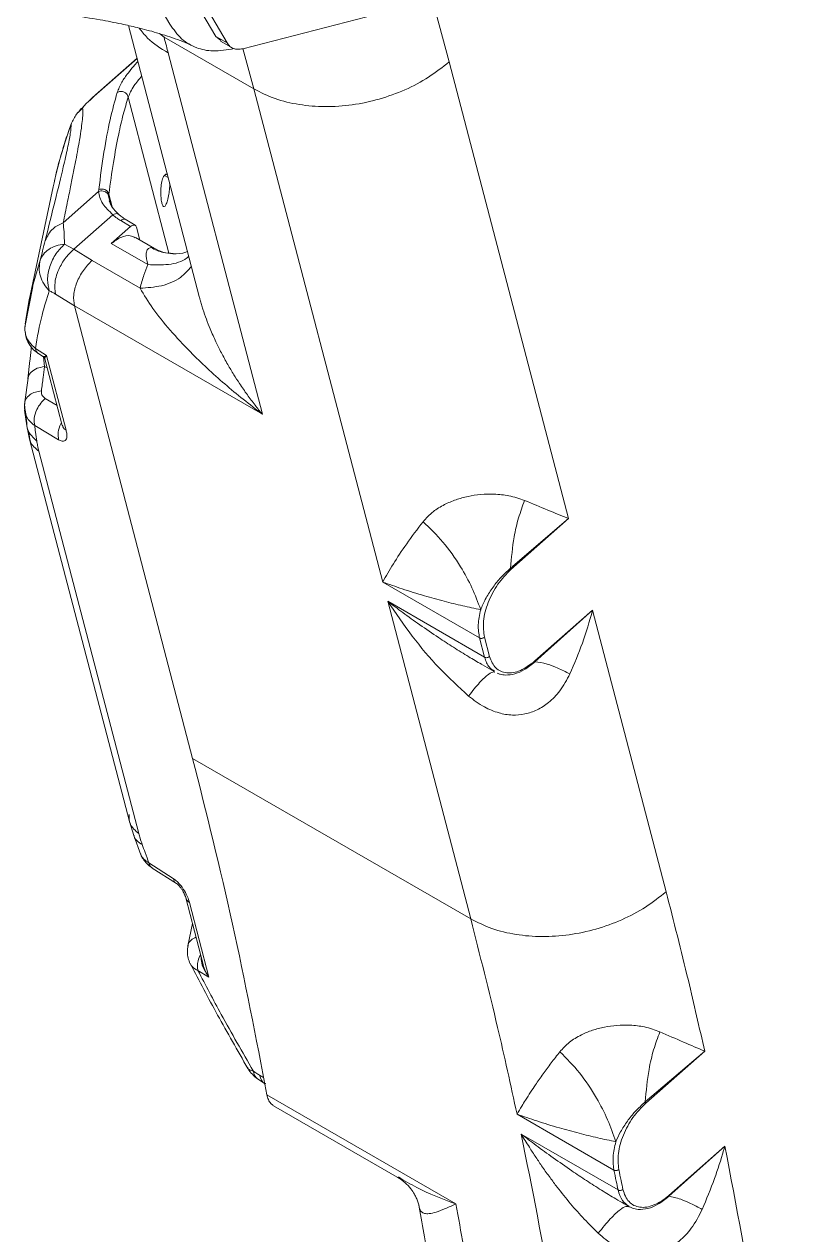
# Model space of a CAD drawing. Header units: millimetres. Extents: x 169 to 14583, y -399 to 10804.
# Drawn here: x 12951.7 to 13064.3, y 7534.1 to 7706.4 of the extents above; entities that cross this region are included whole.
import ezdxf

# ---------------------------------------------------------------- set-up
doc = ezdxf.new("R2010")
doc.units = ezdxf.units.MM
doc.header["$LTSCALE"] = 35

msp = doc.modelspace()

# ---------------------------------------------------------------- linework, layer by layer
at = {"color": 7, "linetype": 'Continuous', "lineweight": 18}
for p, q in [((12967.226, 7724.75), (12978.959, 7704.714)), ((12968.852, 7723.811), (12980.585, 7703.775)), ((12982.798, 7702.959), (13030.631, 7715.293)), ((12972.433, 7706.441), (12967.77, 7714.403)), ((13009.834, 7709.931), (13012.211, 7701.099)), ((12966.553, 7706.242), (12976.607, 7667.683)), ((12970.935, 7705.1), (12971.608, 7704.602)), ((12971.608, 7704.602), (12984.389, 7697.223)), ((12978.959, 7704.714), (12979.683, 7704.142)), ((12978.959, 7704.714), (12980.585, 7703.775)), ((12979.62, 7704.044), (12981.246, 7703.105)), ((12982.843, 7702.97), (12984.389, 7697.223)), ((12967.768, 7701.586), (12961.418, 7695.997)), ((12961.653, 7696.176), (12967.774, 7701.562)), ((12972.188, 7702.352), (12985.599, 7650.913)), ((13012.211, 7701.099), (13029.209, 7636.059)), ((12961.438, 7696.015), (12961.02, 7695.595)), ((12966.494, 7696.049), (12972.293, 7673.861)), ((12984.389, 7697.223), (13002.732, 7627.036)), ((12972.189, 7684.626), (12971.679, 7684.92)), ((12955.812, 7683.295), (12952.407, 7667.148)), ((12957.246, 7678.188), (12962.285, 7682.623)), ((12963.738, 7682.227), (12964.203, 7680.447)), ((12963.985, 7680.928), (12963.713, 7681.983)), ((12963.94, 7680.983), (12963.785, 7681.297)), ((12958.75, 7674.411), (12964.318, 7679.311)), ((12967.47, 7677.816), (12966.071, 7678.676)), ((12966.824, 7677.624), (12964.089, 7675.216)), ((12965.433, 7678.479), (12966.824, 7677.624)), ((12967.688, 7677.54), (12968.163, 7675.722)), ((12970.255, 7674.515), (12967.537, 7676.083)), ((12957.436, 7675.131), (12958.75, 7674.411)), ((12961.353, 7672.809), (12958.75, 7674.411)), ((12969.29, 7672.213), (12964.089, 7675.216)), ((12952.888, 7669.084), (12953.97, 7672.831)), ((12961.353, 7672.809), (12968.193, 7668.86)), ((12952.933, 7669.094), (12951.771, 7663.318)), ((12956.135, 7668.024), (12958.83, 7666.367)), ((12975.667, 7601.94), (12958.83, 7666.367)), ((12958.83, 7666.367), (12985.599, 7650.913)), ((12951.785, 7663.353), (12951.801, 7663.18)), ((12954.87, 7659.269), (12953.285, 7660.279)), ((12952.5, 7658.576), (12952.209, 7655.952)), ((12953.78, 7659.522), (12954.43, 7659.108)), ((12954.444, 7659.098), (12954.595, 7657.694)), ((12954.631, 7658.831), (12957.113, 7649.335)), ((12957.643, 7648.658), (12954.87, 7659.269)), ((12954.595, 7657.694), (12954.985, 7657.477)), ((12952.232, 7656.064), (12951.785, 7652.702)), ((12954.698, 7653.174), (12956.368, 7652.184)), ((12951.755, 7651.495), (12952.059, 7649.262)), ((12952.056, 7649.28), (12952.455, 7647.382)), ((12953.184, 7649.311), (12956.593, 7647.289)), ((12957.114, 7649.331), (12957.128, 7649.304)), ((12952.455, 7647.382), (12966.676, 7592.968)), ((13029.209, 7636.059), (13020.932, 7628.996)), ((13021.001, 7628.835), (13029.209, 7636.059)), ((13002.732, 7627.036), (13016.521, 7619.076)), ((13017.238, 7616.331), (13003.45, 7624.291)), ((13003.45, 7624.291), (13015.265, 7579.081)), ((13032.617, 7623.019), (13024.409, 7615.796)), ((13024.414, 7615.672), (13032.617, 7623.019)), ((13032.617, 7623.019), (13043.087, 7582.956)), ((13016.521, 7619.076), (13017.238, 7616.331)), ((13017.216, 7619.173), (13017.934, 7616.428)), ((13016.258, 7615.638), (13018.596, 7614.288)), ((13015.265, 7579.081), (12975.667, 7601.94)), ((12966.676, 7592.967), (12967.298, 7590.939)), ((12967.288, 7590.968), (12968.311, 7588.184)), ((12972.91, 7584.853), (12969.455, 7587.053)), ((12969.919, 7586.317), (12973.374, 7584.116)), ((12974.685, 7582.095), (12977.165, 7572.607)), ((12977.989, 7570.808), (12975.216, 7581.419)), ((12975.641, 7578.437), (12974.992, 7575.232)), ((12976.425, 7571.736), (12977.989, 7570.808)), ((13048.581, 7560.252), (13040.111, 7553.03)), ((13040.184, 7552.862), (13048.581, 7560.252)), ((12984.838, 7556.376), (12986.031, 7555.574)), ((12985.755, 7556.498), (12985.191, 7556.845)), ((13013.142, 7538.512), (12986.252, 7554.035)), ((12987.199, 7552.49), (13005.13, 7542.139)), ((13021.862, 7551.285), (13035.651, 7543.325)), ((13036.249, 7540.502), (13022.461, 7548.462)), ((13051.452, 7546.74), (13043.477, 7539.722)), ((13043.485, 7539.604), (13051.452, 7546.74)), ((13007.927, 7538.191), (13007.936, 7538.049)), ((13037.133, 7538.517), (13037.779, 7538.144))]:
    msp.add_line(p, q, dxfattribs=at)
at = {"color": 7, "linetype": 'Continuous', "lineweight": 18, "flags": 128}
msp.add_lwpolyline([(12968.014, 7591.231), (12960.05, 7621.703), (12953.793, 7645.646)], dxfattribs=at)
at = {"color": 7, "linetype": 'Continuous', "lineweight": 18}
for points, knots in [([(12953.515, 7708.365), (12955.164, 7708.156), (12958.122, 7707.781), (12962.155, 7707.139), (12965.266, 7706.544), (12967.968, 7705.935), (12970.717, 7705.21), (12973.148, 7704.409), (12974.799, 7703.756), (12975.367, 7703.483), (12975.563, 7703.389)], [0, 0, 0, 0, 0.2179829, 0.3909806, 0.5219997, 0.6181402, 0.739273, 0.8812529, 0.9589062, 1, 1, 1, 1]), ([(12981.58, 7702.978), (12980.552, 7702.796), (12978.643, 7702.459), (12976.129, 7703.018), (12973.986, 7704.231), (12972.953, 7705.701), (12972.433, 7706.441)], [0, 0, 0, 0, 0.26592983, 0.49425468, 0.74544032, 1, 1, 1, 1]), ([(12972.188, 7702.352), (12971.136, 7703.011), (12969.508, 7704.03), (12968.439, 7705.404), (12968.06, 7705.89)], [0, 0, 0, 0, 0.64602518, 1, 1, 1, 1]), ([(12971.608, 7704.602), (12971.715, 7704.182), (12971.906, 7703.434), (12972.102, 7702.683), (12972.188, 7702.352)], [0, 0, 0, 0, 0.56001662, 1, 1, 1, 1]), ([(12980.585, 7703.775), (12980.71, 7703.601), (12980.957, 7703.253), (12981.485, 7702.959), (12982.098, 7702.832), (12982.564, 7702.916), (12982.798, 7702.959)], [0, 0, 0, 0, 0.2508748, 0.49943, 0.74825, 1, 1, 1, 1]), ([(12967.879, 7701.158), (12967.857, 7701.134), (12967.637, 7700.896), (12967.147, 7700.327), (12966.343, 7699.333), (12965.457, 7698.047), (12965.121, 7697.202), (12964.931, 7696.724)], [0, 0, 0, 0, 0.013449, 0.131113, 0.3347385, 0.6243444, 1, 1, 1, 1]), ([(12968.423, 7699.07), (12968.031, 7698.597), (12967.081, 7697.451), (12966.711, 7696.567), (12966.494, 7696.049)], [0, 0, 0, 0, 0.4129799, 1, 1, 1, 1]), ([(12960.01, 7694.489), (12960.035, 7694.555), (12960.085, 7694.689), (12960.638, 7695.267), (12961.262, 7695.826), (12961.653, 7696.176)], [0, 0, 0, 0, 0.269672, 0.5433554, 1, 1, 1, 1]), ([(12964.931, 7696.724), (12964.586, 7695.486), (12963.897, 7693.009), (12963.025, 7688.354), (12962.546, 7684.72), (12962.306, 7682.904)], [0, 0, 0, 0, 0.3333958, 0.6667227, 1, 1, 1, 1]), ([(12963.738, 7682.227), (12963.951, 7683.763), (12964.377, 7686.833), (12965.074, 7690.554), (12965.777, 7693.651), (12966.255, 7695.25), (12966.494, 7696.049)], [0, 0, 0, 0, 0.28001441, 0.56001167, 0.78001162, 1, 1, 1, 1]), ([(12964.931, 7696.724), (12965, 7696.763), (12965.144, 7696.843), (12965.402, 7696.894), (12965.677, 7696.88), (12965.971, 7696.783), (12966.235, 7696.591), (12966.425, 7696.328), (12966.472, 7696.137), (12966.494, 7696.049)], [0, 0, 0, 0, 0.1198371, 0.2497672, 0.3861401, 0.5240113, 0.7007367, 0.8610477, 1, 1, 1, 1]), ([(12957.246, 7678.188), (12957.439, 7679.128), (12957.802, 7680.9), (12958.276, 7683.224), (12958.686, 7685.262), (12959.036, 7687.048), (12959.332, 7688.618), (12959.605, 7690.166), (12959.834, 7691.615), (12959.988, 7692.905), (12960.052, 7693.869), (12960.024, 7694.289), (12960.01, 7694.489)], [0, 0, 0, 0, 0.1208019, 0.2280233, 0.3216376, 0.4195063, 0.5082177, 0.5877504, 0.7051404, 0.8089399, 0.9087907, 1, 1, 1, 1]), ([(12958.396, 7692.26), (12958.615, 7692.741), (12959.003, 7693.595), (12959.704, 7694.217), (12960.01, 7694.489)], [0, 0, 0, 0, 0.5639459, 1, 1, 1, 1]), ([(12960.126, 7694.697), (12959.919, 7694.516), (12959.632, 7694.266), (12959.436, 7693.948), (12959.382, 7693.86)], [0, 0, 0, 0, 0.7242625, 1, 1, 1, 1]), ([(12958.396, 7692.26), (12958.369, 7691.85), (12958.315, 7691.028), (12957.89, 7688.864), (12957.178, 7685.742), (12956.115, 7681.429), (12955.161, 7677.579), (12954.684, 7675.652)], [0, 0, 0, 0, 0.1661005, 0.3324303, 0.4990351, 0.7493245, 1, 1, 1, 1]), ([(12955.812, 7683.292), (12956.153, 7684.773), (12956.836, 7687.742), (12957.876, 7690.752), (12958.396, 7692.26)], [0, 0, 0, 0, 0.4989764, 1, 1, 1, 1]), ([(12958.43, 7692.372), (12958.392, 7692.27), (12957.898, 7690.962), (12957.102, 7688.426), (12956.321, 7685.695), (12956.022, 7684.192), (12955.964, 7683.9)], [0, 0, 0, 0, 0.0360699, 0.4652683, 0.8960698, 1, 1, 1, 1]), ([(12972.04, 7685.034), (12972.029, 7685.044), (12971.978, 7685.09), (12971.829, 7685.09), (12971.587, 7684.899), (12971.32, 7684.285), (12971.162, 7683.387), (12971.123, 7682.426), (12971.169, 7681.687), (12971.238, 7681.22), (12971.281, 7681.039), (12971.302, 7680.952)], [0, 0, 0, 0, 0.0181366, 0.0871779, 0.2285578, 0.4066994, 0.5816075, 0.7433569, 0.8792537, 0.9411953, 1, 1, 1, 1]), ([(12962.306, 7682.904), (12962.3, 7682.85), (12962.29, 7682.756), (12962.286, 7682.663), (12962.285, 7682.623)], [0, 0, 0, 0, 0.559981, 1, 1, 1, 1]), ([(12962.285, 7682.623), (12962.385, 7682.656), (12962.595, 7682.726), (12962.953, 7682.706), (12963.309, 7682.571), (12963.599, 7682.317), (12963.677, 7682.09), (12963.713, 7681.983)], [0, 0, 0, 0, 0.1735635, 0.3656663, 0.5661777, 0.7951167, 1, 1, 1, 1]), ([(12962.285, 7682.623), (12962.391, 7682.054), (12962.59, 7680.993), (12963.771, 7679.844), (12964.318, 7679.311)], [0, 0, 0, 0, 0.5365423, 1, 1, 1, 1]), ([(12962.306, 7682.904), (12962.41, 7682.935), (12962.628, 7683.002), (12962.996, 7682.969), (12963.351, 7682.818), (12963.632, 7682.556), (12963.704, 7682.332), (12963.738, 7682.227)], [0, 0, 0, 0, 0.17918394, 0.37520155, 0.57652018, 0.80195999, 1, 1, 1, 1]), ([(12963.713, 7681.983), (12963.716, 7682.028), (12963.722, 7682.108), (12963.733, 7682.191), (12963.738, 7682.227)], [0, 0, 0, 0, 0.5600307, 1, 1, 1, 1]), ([(12971.302, 7680.952), (12971.324, 7680.875), (12971.369, 7680.718), (12971.479, 7680.501), (12971.649, 7680.415), (12971.867, 7680.683), (12972.097, 7681.303), (12972.286, 7682.161), (12972.387, 7682.951), (12972.412, 7683.494), (12972.404, 7683.72), (12972.401, 7683.813)], [0, 0, 0, 0, 0.0570637, 0.1171777, 0.249082, 0.4060566, 0.5758036, 0.7420807, 0.8860457, 0.9530429, 1, 1, 1, 1]), ([(12965.162, 7679.372), (12964.803, 7679.721), (12964.214, 7680.296), (12964.017, 7680.789), (12963.94, 7680.983)], [0, 0, 0, 0, 0.60745961, 1, 1, 1, 1]), ([(12964.318, 7679.311), (12964.439, 7679.374), (12964.688, 7679.501), (12964.995, 7679.494), (12965.115, 7679.395), (12965.157, 7679.36)], [0, 0, 0, 0, 0.3805306, 0.77838, 1, 1, 1, 1]), ([(12964.318, 7679.311), (12964.511, 7679.145), (12964.857, 7678.849), (12965.257, 7678.592), (12965.433, 7678.479)], [0, 0, 0, 0, 0.5599681, 1, 1, 1, 1]), ([(12966.137, 7678.645), (12965.944, 7678.77), (12965.596, 7678.996), (12965.3, 7679.252), (12965.168, 7679.367)], [0, 0, 0, 0, 0.5518356, 1, 1, 1, 1]), ([(12965.433, 7678.479), (12965.527, 7678.546), (12965.716, 7678.679), (12965.995, 7678.724), (12966.125, 7678.643), (12966.189, 7678.603)], [0, 0, 0, 0, 0.3350921, 0.6701843, 1, 1, 1, 1]), ([(12954.684, 7675.652), (12954.985, 7676.268), (12955.523, 7677.368), (12956.72, 7677.938), (12957.246, 7678.188)], [0, 0, 0, 0, 0.5600001, 1, 1, 1, 1]), ([(12957.436, 7675.131), (12957.414, 7675.746), (12957.373, 7676.902), (12957.287, 7677.778), (12957.246, 7678.188)], [0, 0, 0, 0, 0.5321429, 1, 1, 1, 1]), ([(12966.824, 7677.624), (12966.917, 7677.694), (12967.103, 7677.835), (12967.369, 7677.867), (12967.589, 7677.785), (12967.655, 7677.621), (12967.688, 7677.54)], [0, 0, 0, 0, 0.2513439, 0.5002336, 0.7513596, 1, 1, 1, 1]), ([(12954.684, 7675.652), (12954.565, 7675.176), (12954.351, 7674.321), (12954.087, 7673.288), (12953.97, 7672.831)], [0, 0, 0, 0, 0.5570601, 1, 1, 1, 1]), ([(12964.089, 7675.216), (12964.547, 7675.552), (12965.463, 7676.223), (12966.715, 7676.481), (12967.269, 7676.149), (12967.499, 7676.011)], [0, 0, 0, 0, 0.3692751, 0.7385677, 1, 1, 1, 1]), ([(12953.97, 7672.831), (12954.096, 7673.124), (12954.354, 7673.72), (12955.157, 7674.427), (12956.195, 7674.942), (12957.027, 7675.069), (12957.436, 7675.131)], [0, 0, 0, 0, 0.2454219, 0.5000002, 0.7545785, 1, 1, 1, 1]), ([(12955.267, 7668.511), (12955.146, 7669.011), (12954.961, 7669.781), (12955.088, 7671.002), (12955.326, 7671.97), (12955.715, 7672.916), (12956.363, 7674.061), (12957.013, 7674.709), (12957.436, 7675.131)], [0, 0, 0, 0, 0.2393736, 0.3682228, 0.4998192, 0.631442, 0.7603672, 1, 1, 1, 1]), ([(12956.135, 7668.024), (12956.07, 7668.563), (12955.934, 7669.683), (12956.583, 7671.633), (12957.589, 7673.298), (12958.373, 7674.05), (12958.75, 7674.411)], [0, 0, 0, 0, 0.27026133, 0.56242939, 0.78973642, 1, 1, 1, 1]), ([(12969.716, 7674.646), (12969.566, 7674.593), (12969.245, 7674.478), (12968.961, 7673.668), (12969.16, 7672.789), (12969.29, 7672.213)], [0, 0, 0, 0, 0.233033, 0.4977799, 1, 1, 1, 1]), ([(12969.716, 7674.646), (12969.851, 7674.655), (12970.017, 7674.666), (12970.158, 7674.557), (12970.184, 7674.537)], [0, 0, 0, 0, 0.8187973, 1, 1, 1, 1]), ([(12972.893, 7673.825), (12972.425, 7673.841), (12971.324, 7673.88), (12970.304, 7674.366), (12969.716, 7674.646)], [0, 0, 0, 0, 0.4241405, 1, 1, 1, 1]), ([(12972.869, 7673.762), (12972.383, 7673.815), (12971.443, 7673.918), (12970.597, 7674.346), (12970.189, 7674.554)], [0, 0, 0, 0, 0.5169308, 1, 1, 1, 1]), ([(12974.935, 7674.093), (12974.856, 7674.054), (12974.301, 7673.782), (12973.517, 7673.772), (12972.845, 7673.763)], [0, 0, 0, 0, 0.1440444, 1, 1, 1, 1]), ([(12955.267, 7668.511), (12954.997, 7668.815), (12954.448, 7669.433), (12953.967, 7670.546), (12953.764, 7671.713), (12953.902, 7672.462), (12953.97, 7672.831)], [0, 0, 0, 0, 0.2459027, 0.4999997, 0.7540969, 1, 1, 1, 1]), ([(12958.83, 7666.367), (12958.763, 7666.862), (12958.631, 7667.852), (12959.126, 7669.682), (12960.049, 7671.471), (12960.919, 7672.363), (12961.353, 7672.809)], [0, 0, 0, 0, 0.25, 0.5, 0.75, 1, 1, 1, 1]), ([(12968.193, 7668.86), (12968.357, 7669.488), (12968.651, 7670.61), (12969.095, 7671.723), (12969.29, 7672.213)], [0, 0, 0, 0, 0.5599314, 1, 1, 1, 1]), ([(12975.492, 7671.958), (12975.02, 7671.408), (12974.002, 7670.219), (12971.399, 7669.08), (12969.233, 7668.931), (12968.193, 7668.86)], [0, 0, 0, 0, 0.309727, 0.6682961, 1, 1, 1, 1]), ([(12975.116, 7673.399), (12975.019, 7673.306), (12974.361, 7672.675), (12972.358, 7672.123), (12970.286, 7672.184), (12969.29, 7672.213)], [0, 0, 0, 0, 0.08257944, 0.55914052, 1, 1, 1, 1]), ([(12951.829, 7663.789), (12952.059, 7665.36), (12952.329, 7667.202), (12952.817, 7668.843), (12952.888, 7669.084)], [0, 0, 0, 0, 0.8531549, 1, 1, 1, 1]), ([(12953.285, 7660.279), (12953.564, 7661.9), (12954.063, 7664.796), (12954.899, 7667.375), (12955.267, 7668.511)], [0, 0, 0, 0, 0.5595093, 1, 1, 1, 1]), ([(12955.267, 7668.511), (12955.426, 7668.428), (12955.712, 7668.28), (12956.006, 7668.102), (12956.135, 7668.024)], [0, 0, 0, 0, 0.5599959, 1, 1, 1, 1]), ([(12985.599, 7650.913), (12983.785, 7652.331), (12980.174, 7655.155), (12975.833, 7659.223), (12972.459, 7662.847), (12969.945, 7665.918), (12968.762, 7667.903), (12968.193, 7668.86)], [0, 0, 0, 0, 0.25965, 0.5170566, 0.6855573, 0.8485905, 1, 1, 1, 1]), ([(12951.829, 7663.789), (12951.95, 7664.443), (12952.168, 7665.61), (12952.392, 7666.777), (12952.491, 7667.29)], [0, 0, 0, 0, 0.5599526, 1, 1, 1, 1]), ([(12976.937, 7666.538), (12976.869, 7666.753), (12976.748, 7667.135), (12976.656, 7667.518), (12976.615, 7667.685)], [0, 0, 0, 0, 0.5630492, 1, 1, 1, 1]), ([(12985.599, 7650.913), (12985.247, 7651.345), (12984.512, 7652.248), (12983.423, 7653.712), (12982.424, 7655.158), (12981.499, 7656.604), (12980.63, 7658.061), (12979.778, 7659.622), (12978.941, 7661.309), (12978.232, 7662.902), (12977.623, 7664.455), (12977.209, 7665.617), (12977.003, 7666.315), (12976.937, 7666.538)], [0, 0, 0, 0, 0.09270097, 0.1937002, 0.30298578, 0.3846395, 0.4785953, 0.58476045, 0.68021334, 0.79206886, 0.87590207, 0.96033122, 1, 1, 1, 1]), ([(12953.285, 7660.279), (12952.973, 7660.567), (12952.45, 7661.051), (12951.975, 7661.959), (12951.752, 7662.719), (12951.796, 7663.23), (12951.811, 7663.399)], [0, 0, 0, 0, 0.3324131, 0.5582488, 0.8540099, 1, 1, 1, 1]), ([(12951.85, 7662.642), (12951.859, 7662.453), (12951.887, 7661.863), (12952.31, 7660.982), (12952.969, 7660.106), (12953.533, 7659.701), (12953.797, 7659.511)], [0, 0, 0, 0, 0.1490105, 0.4638065, 0.7487102, 1, 1, 1, 1]), ([(12952.699, 7660.543), (12952.69, 7660.426), (12952.631, 7659.673), (12952.566, 7658.992), (12952.511, 7658.417)], [0, 0, 0, 0, 0.1551268, 1, 1, 1, 1]), ([(12953.79, 7659.541), (12953.757, 7659.554), (12953.489, 7659.662), (12953.38, 7659.991), (12953.285, 7660.279)], [0, 0, 0, 0, 0.1251588, 1, 1, 1, 1]), ([(12954.432, 7659.104), (12954.436, 7659.102), (12954.493, 7659.075), (12954.573, 7658.977), (12954.614, 7658.871), (12954.634, 7658.82)], [0, 0, 0, 0, 0.0318151, 0.5306542, 1, 1, 1, 1]), ([(12954.87, 7659.269), (12954.767, 7659.219), (12954.535, 7659.108), (12954.478, 7659.123), (12954.446, 7659.132)], [0, 0, 0, 0, 0.4452419, 1, 1, 1, 1]), ([(12954.655, 7658.835), (12954.646, 7658.842), (12954.587, 7658.889), (12954.74, 7659.095), (12954.87, 7659.269)], [0, 0, 0, 0, 0.1541883, 1, 1, 1, 1]), ([(12954.595, 7657.694), (12954.224, 7657.635), (12953.458, 7657.515), (12952.676, 7656.977), (12952.276, 7656.423), (12952.252, 7656.08), (12952.243, 7655.961)], [0, 0, 0, 0, 0.2992898, 0.6185543, 0.8675575, 1, 1, 1, 1]), ([(12954.135, 7654.235), (12954.22, 7654.881), (12954.373, 7656.033), (12954.527, 7657.186), (12954.595, 7657.694)], [0, 0, 0, 0, 0.5600039, 1, 1, 1, 1]), ([(12951.747, 7652.219), (12951.767, 7652.491), (12951.809, 7653.053), (12952.426, 7653.701), (12953.244, 7654.111), (12953.844, 7654.194), (12954.135, 7654.235)], [0, 0, 0, 0, 0.2719373, 0.5619982, 0.7880616, 1, 1, 1, 1]), ([(12953.184, 7649.311), (12953.138, 7649.638), (12953.04, 7650.32), (12953.411, 7651.501), (12954.004, 7652.505), (12954.473, 7652.957), (12954.698, 7653.174)], [0, 0, 0, 0, 0.27027, 0.5624271, 0.7897277, 1, 1, 1, 1]), ([(12954.698, 7653.174), (12954.498, 7653.337), (12954.14, 7653.626), (12954.136, 7654.049), (12954.135, 7654.235)], [0, 0, 0, 0, 0.55994697, 1, 1, 1, 1]), ([(12951.763, 7652.597), (12951.727, 7652.31), (12951.683, 7651.959), (12951.748, 7651.62), (12951.76, 7651.558)], [0, 0, 0, 0, 0.8157191, 1, 1, 1, 1]), ([(12952.037, 7650.062), (12951.977, 7650.468), (12951.868, 7651.195), (12951.784, 7651.906), (12951.747, 7652.219)], [0, 0, 0, 0, 0.5591235, 1, 1, 1, 1]), ([(12951.747, 7652.219), (12951.762, 7651.724), (12951.785, 7650.935), (12952.385, 7649.957), (12952.91, 7649.533), (12953.184, 7649.311)], [0, 0, 0, 0, 0.4452089, 0.7091673, 1, 1, 1, 1]), ([(12953.484, 7647.104), (12952.978, 7647.579), (12952.074, 7648.428), (12952.049, 7649.563), (12952.037, 7650.062)], [0, 0, 0, 0, 0.5597701, 1, 1, 1, 1]), ([(12956.593, 7647.289), (12956.55, 7647.627), (12956.464, 7648.301), (12956.706, 7649.233), (12956.973, 7649.666), (12957.01, 7649.727)], [0, 0, 0, 0, 0.4620546, 0.92410922, 1, 1, 1, 1]), ([(12953.793, 7645.646), (12953.296, 7646.063), (12952.409, 7646.809), (12952.41, 7647.876), (12952.411, 7648.346)], [0, 0, 0, 0, 0.55904553, 1, 1, 1, 1]), ([(12953.484, 7647.104), (12953.421, 7647.521), (12953.308, 7648.266), (12953.222, 7648.992), (12953.184, 7649.311)], [0, 0, 0, 0, 0.55991717, 1, 1, 1, 1]), ([(12956.593, 7647.289), (12956.768, 7647.207), (12957.105, 7647.05), (12957.527, 7647.124), (12957.78, 7647.46), (12957.793, 7648.043), (12957.689, 7648.469), (12957.643, 7648.658)], [0, 0, 0, 0, 0.1702822, 0.3277261, 0.597935, 0.8212543, 1, 1, 1, 1]), ([(12957.643, 7648.658), (12957.457, 7648.792), (12957.195, 7648.982), (12957.168, 7649.263), (12957.16, 7649.345)], [0, 0, 0, 0, 0.7082647, 1, 1, 1, 1]), ([(12953.793, 7645.646), (12953.723, 7645.926), (12953.599, 7646.426), (12953.519, 7646.897), (12953.484, 7647.104)], [0, 0, 0, 0, 0.560097, 1, 1, 1, 1]), ([(13022.93, 7638.652), (13022.211, 7638.902), (13020.925, 7639.348), (13018.743, 7639.578), (13016.747, 7639.537), (13014.877, 7639.248), (13013.104, 7638.763), (13011.394, 7638.038), (13009.727, 7636.999), (13008.927, 7636.113), (13008.479, 7635.617)], [0, 0, 0, 0, 0.1677984, 0.30016, 0.4104897, 0.509361, 0.6079778, 0.713602, 0.8398485, 1, 1, 1, 1]), ([(13022.93, 7638.652), (13022.635, 7637.835), (13022.043, 7636.195), (13021.284, 7632.974), (13021.065, 7630.502), (13020.932, 7628.996)], [0, 0, 0, 0, 0.2791591, 0.5606522, 1, 1, 1, 1]), ([(13029.209, 7636.059), (13028.241, 7636.456), (13026.313, 7637.248), (13024.055, 7638.185), (13022.93, 7638.652)], [0, 0, 0, 0, 0.501851, 1, 1, 1, 1]), ([(13008.479, 7635.617), (13007.675, 7634.557), (13006.057, 7632.424), (13004.177, 7629.557), (13003.215, 7627.878), (13002.732, 7627.036)], [0, 0, 0, 0, 0.3297078, 0.6638583, 1, 1, 1, 1]), ([(13008.479, 7635.617), (13009.448, 7634.691), (13011.402, 7632.823), (13013.713, 7629.533), (13015.507, 7626.253), (13016.297, 7624.145), (13016.689, 7623.101)], [0, 0, 0, 0, 0.2781469, 0.5611401, 0.78272, 1, 1, 1, 1]), ([(13016.689, 7623.101), (13016.891, 7623.592), (13017.316, 7624.623), (13018.289, 7626.132), (13019.489, 7627.69), (13020.417, 7628.53), (13020.932, 7628.996)], [0, 0, 0, 0, 0.2230517, 0.4688607, 0.7051242, 1, 1, 1, 1]), ([(13020.932, 7628.996), (13020.949, 7628.964), (13020.979, 7628.908), (13020.994, 7628.857), (13021.001, 7628.835)], [0, 0, 0, 0, 0.5597749, 1, 1, 1, 1]), ([(13002.732, 7627.036), (13003.651, 7626.709), (13005.588, 7626.018), (13008.515, 7625.11), (13011.395, 7624.313), (13014.064, 7623.653), (13015.829, 7623.282), (13016.689, 7623.101)], [0, 0, 0, 0, 0.21043377, 0.44352253, 0.6445442, 0.82688713, 1, 1, 1, 1]), ([(13003.45, 7624.291), (13004.589, 7622.621), (13006.86, 7619.292), (13010.679, 7614.735), (13013.541, 7612.11), (13014.963, 7610.806)], [0, 0, 0, 0, 0.336136, 0.6702848, 1, 1, 1, 1]), ([(13016.778, 7615.338), (13016.178, 7615.689), (13014.842, 7616.472), (13012.812, 7617.738), (13010.481, 7619.253), (13008.064, 7620.904), (13005.655, 7622.627), (13004.156, 7623.758), (13003.45, 7624.291)], [0, 0, 0, 0, 0.1284888, 0.2860919, 0.4442096, 0.6460634, 0.8331246, 1, 1, 1, 1]), ([(13029.385, 7613.954), (13030.009, 7615.403), (13031.261, 7618.312), (13032.164, 7621.446), (13032.617, 7623.019)], [0, 0, 0, 0, 0.49814557, 1, 1, 1, 1]), ([(13017.238, 7616.331), (13017.422, 7615.796), (13017.721, 7614.92), (13018.385, 7614.517), (13018.642, 7614.361)], [0, 0, 0, 0, 0.6113058, 1, 1, 1, 1]), ([(13019.054, 7614.052), (13019.19, 7614.001), (13019.554, 7613.866), (13020.379, 7613.752), (13021.56, 7613.917), (13022.997, 7614.53), (13023.926, 7615.279), (13024.414, 7615.672)], [0, 0, 0, 0, 0.0879438, 0.2347719, 0.4787497, 0.726205, 1, 1, 1, 1]), ([(13024.409, 7615.796), (13024.414, 7615.769), (13024.424, 7615.722), (13024.417, 7615.687), (13024.414, 7615.672)], [0, 0, 0, 0, 0.5597749, 1, 1, 1, 1]), ([(13029.385, 7613.954), (13028.794, 7614.247), (13027.612, 7614.831), (13025.839, 7615.505), (13024.952, 7615.609), (13024.414, 7615.672)], [0, 0, 0, 0, 0.2828484, 0.565148, 1, 1, 1, 1]), ([(13014.963, 7610.806), (13015.509, 7611.5), (13016.611, 7612.902), (13017.774, 7613.916), (13018.459, 7614.305), (13018.657, 7614.206), (13018.698, 7614.186)], [0, 0, 0, 0, 0.3303748, 0.6669454, 0.9307904, 1, 1, 1, 1]), ([(13014.963, 7610.806), (13015.685, 7610.252), (13016.976, 7609.262), (13019.153, 7608.369), (13021.139, 7608.031), (13023.013, 7608.186), (13024.792, 7608.794), (13026.508, 7609.911), (13028.165, 7611.646), (13028.947, 7613.126), (13029.385, 7613.954)], [0, 0, 0, 0, 0.1601632, 0.2864029, 0.392968, 0.4907135, 0.5915927, 0.699815, 0.8321821, 1, 1, 1, 1]), ([(12968.014, 7591.231), (12967.517, 7591.649), (12966.629, 7592.396), (12966.631, 7593.463), (12966.632, 7593.932)], [0, 0, 0, 0, 0.56, 1, 1, 1, 1]), ([(12968.495, 7589.667), (12967.966, 7589.99), (12967.387, 7590.343), (12967.335, 7590.912), (12967.331, 7590.96)], [0, 0, 0, 0, 0.91427616, 1, 1, 1, 1]), ([(12968.495, 7589.667), (12968.393, 7589.965), (12968.213, 7590.498), (12968.074, 7591.007), (12968.014, 7591.231)], [0, 0, 0, 0, 0.559867, 1, 1, 1, 1]), ([(12969.455, 7587.053), (12969.269, 7587.545), (12968.937, 7588.422), (12968.63, 7589.286), (12968.495, 7589.667)], [0, 0, 0, 0, 0.5600766, 1, 1, 1, 1]), ([(12968.276, 7588.313), (12968.291, 7588.265), (12968.387, 7587.956), (12968.719, 7587.442), (12969.253, 7586.797), (12969.714, 7586.466), (12969.942, 7586.302)], [0, 0, 0, 0, 0.0587344, 0.3761903, 0.6907939, 1, 1, 1, 1]), ([(12969.455, 7587.053), (12969.201, 7587.23), (12968.716, 7587.567), (12968.309, 7588.029), (12968.28, 7588.315), (12968.277, 7588.347)], [0, 0, 0, 0, 0.4948374, 0.9440167, 1, 1, 1, 1]), ([(12969.944, 7586.356), (12969.866, 7586.396), (12969.619, 7586.521), (12969.522, 7586.837), (12969.455, 7587.053)], [0, 0, 0, 0, 0.3155849, 1, 1, 1, 1]), ([(12975.216, 7581.419), (12975.162, 7581.613), (12975.04, 7582.05), (12974.658, 7582.877), (12974.099, 7583.712), (12973.47, 7584.433), (12973.102, 7584.709), (12972.91, 7584.853)], [0, 0, 0, 0, 0.1787457, 0.402065, 0.6722739, 0.8297178, 1, 1, 1, 1]), ([(12972.91, 7584.853), (12972.994, 7584.561), (12973.089, 7584.226), (12973.367, 7584.152), (12973.403, 7584.142)], [0, 0, 0, 0, 0.8689537, 1, 1, 1, 1]), ([(12973.374, 7584.116), (12973.422, 7584.083), (12973.518, 7584.017), (12973.711, 7583.839), (12973.934, 7583.583), (12974.163, 7583.26), (12974.402, 7582.864), (12974.601, 7582.421), (12974.659, 7582.196), (12974.686, 7582.092)], [0, 0, 0, 0, 0.0778829, 0.1532836, 0.2964661, 0.432084, 0.5610473, 0.7969747, 1, 1, 1, 1]), ([(13043.087, 7582.956), (13044.161, 7578.76), (13046.078, 7571.266), (13047.816, 7563.617), (13048.581, 7560.252)], [0, 0, 0, 0, 0.5599962, 1, 1, 1, 1]), ([(12975.216, 7581.419), (12975.024, 7581.558), (12974.766, 7581.744), (12974.738, 7582.019), (12974.731, 7582.089)], [0, 0, 0, 0, 0.743261, 1, 1, 1, 1]), ([(13015.265, 7579.081), (13016.57, 7573.955), (13018.9, 7564.801), (13020.957, 7555.415), (13021.862, 7551.285)], [0, 0, 0, 0, 0.559998, 1, 1, 1, 1]), ([(12975.028, 7575.225), (12975.029, 7575.291), (12975.03, 7575.609), (12975.378, 7576.104), (12975.9, 7576.366), (12976.15, 7576.492)], [0, 0, 0, 0, 0.1206446, 0.5795847, 1, 1, 1, 1]), ([(12974.998, 7575.261), (12974.959, 7574.964), (12974.881, 7574.372), (12975.024, 7573.509), (12975.193, 7572.929), (12975.357, 7572.672), (12975.368, 7572.655)], [0, 0, 0, 0, 0.3288935, 0.6559734, 0.9773376, 1, 1, 1, 1]), ([(12976.425, 7571.736), (12976.387, 7571.941), (12976.31, 7572.363), (12976.395, 7573.169), (12976.656, 7573.731), (12976.794, 7574.029)], [0, 0, 0, 0, 0.30807806, 0.63315438, 1, 1, 1, 1]), ([(12976.855, 7573.794), (12976.875, 7573.477), (12976.923, 7572.695), (12977.372, 7571.675), (12977.815, 7571.052), (12977.989, 7570.808)], [0, 0, 0, 0, 0.2936045, 0.7234856, 1, 1, 1, 1]), ([(12975.358, 7572.664), (12975.439, 7572.527), (12975.667, 7572.143), (12976.128, 7571.895), (12976.425, 7571.736)], [0, 0, 0, 0, 0.3565318, 1, 1, 1, 1]), ([(12975.361, 7572.666), (12976.625, 7570.25), (12979.198, 7565.328), (12982.066, 7560.347), (12983.526, 7557.811)], [0, 0, 0, 0, 0.490899, 1, 1, 1, 1]), ([(12977.989, 7570.808), (12977.644, 7571.355), (12977.286, 7571.923), (12977.176, 7572.583), (12977.172, 7572.608)], [0, 0, 0, 0, 0.9621686, 1, 1, 1, 1]), ([(12984.293, 7557.444), (12982.75, 7560.13), (12979.995, 7564.921), (12977.515, 7569.655), (12976.425, 7571.736)], [0, 0, 0, 0, 0.56046968, 1, 1, 1, 1]), ([(13042.193, 7563.012), (13041.49, 7563.273), (13040.235, 7563.739), (13038.09, 7563.98), (13036.14, 7563.974), (13034.295, 7563.712), (13032.553, 7563.257), (13030.822, 7562.532), (13029.184, 7561.513), (13028.382, 7560.63), (13027.961, 7560.166)], [0, 0, 0, 0, 0.1674419, 0.2989758, 0.4093454, 0.5082169, 0.6085313, 0.712515, 0.8488712, 1, 1, 1, 1]), ([(13042.193, 7563.012), (13041.885, 7562.169), (13041.269, 7560.476), (13040.477, 7557.143), (13040.249, 7554.588), (13040.111, 7553.03)], [0, 0, 0, 0, 0.27910436, 0.56069464, 1, 1, 1, 1]), ([(13048.581, 7560.252), (13047.603, 7560.675), (13045.652, 7561.518), (13043.344, 7562.515), (13042.193, 7563.012)], [0, 0, 0, 0, 0.5013917, 1, 1, 1, 1]), ([(13027.961, 7560.166), (13027.541, 7559.635), (13026.69, 7558.557), (13025.541, 7556.991), (13024.579, 7555.614), (13023.758, 7554.38), (13023.115, 7553.375), (13022.466, 7552.321), (13022.085, 7551.667), (13021.862, 7551.285)], [0, 0, 0, 0, 0.1600219, 0.3248288, 0.4960377, 0.6141203, 0.7475662, 0.8526363, 1, 1, 1, 1]), ([(13027.961, 7560.166), (13028.911, 7559.207), (13030.827, 7557.271), (13033.078, 7553.897), (13034.812, 7550.552), (13035.565, 7548.416), (13035.937, 7547.359)], [0, 0, 0, 0, 0.278144, 0.5611887, 0.7827827, 1, 1, 1, 1]), ([(12983.454, 7557.986), (12983.491, 7557.908), (12983.669, 7557.527), (12984.151, 7556.934), (12984.668, 7556.519), (12984.928, 7556.311)], [0, 0, 0, 0, 0.1137956, 0.5557626, 1, 1, 1, 1]), ([(12983.5, 7557.916), (12983.564, 7557.81), (12983.708, 7557.571), (12984.084, 7557.49), (12984.293, 7557.444)], [0, 0, 0, 0, 0.4431493, 1, 1, 1, 1]), ([(12985.191, 7556.845), (12985.025, 7556.949), (12984.728, 7557.136), (12984.426, 7557.35), (12984.293, 7557.444)], [0, 0, 0, 0, 0.5599495, 1, 1, 1, 1]), ([(12984.862, 7556.388), (12984.807, 7556.423), (12984.492, 7556.624), (12984.383, 7557.073), (12984.293, 7557.444)], [0, 0, 0, 0, 0.1744738, 1, 1, 1, 1]), ([(12985.191, 7556.845), (12985.35, 7556.334), (12985.528, 7555.764), (12986.002, 7555.633), (12986.05, 7555.62)], [0, 0, 0, 0, 0.8971941, 1, 1, 1, 1]), ([(12987.207, 7552.502), (12987.067, 7552.6), (12986.765, 7552.811), (12986.431, 7553.329), (12986.311, 7553.8), (12986.252, 7554.035)], [0, 0, 0, 0, 0.30098146, 0.65216766, 1, 1, 1, 1]), ([(13035.937, 7547.359), (13036.145, 7547.837), (13036.581, 7548.84), (13037.545, 7550.294), (13038.719, 7551.782), (13039.615, 7552.586), (13040.111, 7553.03)], [0, 0, 0, 0, 0.2243719, 0.4715291, 0.7075877, 1, 1, 1, 1]), ([(13040.111, 7553.03), (13040.129, 7552.997), (13040.161, 7552.938), (13040.177, 7552.885), (13040.184, 7552.862)], [0, 0, 0, 0, 0.5597541, 1, 1, 1, 1]), ([(13021.862, 7551.285), (13022.794, 7550.961), (13024.759, 7550.275), (13027.717, 7549.372), (13030.622, 7548.576), (13033.303, 7547.915), (13035.075, 7547.541), (13035.937, 7547.359)], [0, 0, 0, 0, 0.21107195, 0.44524856, 0.64560053, 0.82751623, 1, 1, 1, 1]), ([(13022.461, 7548.462), (13022.843, 7547.832), (13023.522, 7546.713), (13024.536, 7545.153), (13025.515, 7543.709), (13026.522, 7542.298), (13027.842, 7540.537), (13029.45, 7538.546), (13031.397, 7536.34), (13032.761, 7535.001), (13033.433, 7534.342)], [0, 0, 0, 0, 0.1213043, 0.2154981, 0.3076621, 0.4107362, 0.5039542, 0.6751859, 0.8399824, 1, 1, 1, 1]), ([(13037.136, 7538.522), (13036.733, 7538.755), (13035.636, 7539.386), (13033.839, 7540.489), (13031.746, 7541.824), (13029.44, 7543.361), (13027.046, 7545.034), (13024.651, 7546.781), (13023.163, 7547.923), (13022.461, 7548.462)], [0, 0, 0, 0, 0.0777615, 0.2111626, 0.353453, 0.4952658, 0.6789813, 0.8485308, 1, 1, 1, 1]), ([(13048.221, 7537.736), (13048.831, 7539.188), (13049.97, 7541.901), (13050.926, 7544.912), (13051.374, 7546.464), (13051.433, 7546.674), (13051.45, 7546.733), (13051.452, 7546.74)], [0, 0, 0, 0, 0.4991039, 0.9327396, 0.9808798, 0.9979411, 1, 1, 1, 1]), ([(13051.452, 7546.74), (13053.076, 7538.228), (13056.323, 7521.208), (13059.826, 7496.7), (13062.495, 7473.665), (13063.669, 7459.268), (13064.256, 7452.068)], [0, 0, 0, 0, 0.2800285, 0.5599889, 0.7799691, 1, 1, 1, 1]), ([(13035.651, 7543.325), (13035.763, 7542.799), (13035.964, 7541.859), (13036.162, 7540.917), (13036.249, 7540.502)], [0, 0, 0, 0, 0.56, 1, 1, 1, 1]), ([(13036.35, 7543.408), (13036.462, 7542.882), (13036.663, 7541.941), (13036.861, 7540.998), (13036.948, 7540.584)], [0, 0, 0, 0, 0.5599999, 1, 1, 1, 1]), ([(13004.875, 7542.286), (13005.229, 7542.056), (13005.876, 7541.637), (13006.7, 7540.748), (13007.212, 7539.987), (13007.549, 7539.321), (13007.762, 7538.771), (13007.881, 7538.344), (13007.905, 7538.211), (13007.909, 7538.189)], [0, 0, 0, 0, 0.2384156, 0.4351645, 0.5829234, 0.6849465, 0.8075729, 0.9679496, 1, 1, 1, 1]), ([(13013.142, 7538.512), (13011.231, 7539.233), (13008.318, 7540.332), (13005.834, 7541.832), (13004.98, 7542.348)], [0, 0, 0, 0, 0.655911, 1, 1, 1, 1]), ([(13036.249, 7540.502), (13036.412, 7539.958), (13036.72, 7538.927), (13037.451, 7538.414), (13037.797, 7538.172)], [0, 0, 0, 0, 0.5266774, 1, 1, 1, 1]), ([(13043.477, 7539.722), (13043.127, 7539.439), (13042.426, 7538.875), (13041.349, 7538.329), (13040.308, 7538.024), (13039.337, 7538), (13038.484, 7538.265), (13037.783, 7538.8), (13037.238, 7539.56), (13037.045, 7540.242), (13036.948, 7540.584)], [0, 0, 0, 0, 0.1249733, 0.25, 0.3750267, 0.5, 0.6249733, 0.75, 0.8750267, 1, 1, 1, 1]), ([(13037.904, 7538.077), (13038.031, 7538.018), (13038.399, 7537.847), (13039.247, 7537.673), (13040.485, 7537.801), (13041.99, 7538.409), (13042.967, 7539.191), (13043.485, 7539.604)], [0, 0, 0, 0, 0.080618, 0.2341028, 0.4791991, 0.7243434, 1, 1, 1, 1]), ([(13043.477, 7539.722), (13043.483, 7539.697), (13043.492, 7539.653), (13043.487, 7539.619), (13043.485, 7539.604)], [0, 0, 0, 0, 0.5598047, 1, 1, 1, 1]), ([(13048.221, 7537.736), (13047.659, 7538.029), (13046.538, 7538.613), (13044.852, 7539.327), (13044.001, 7539.5), (13043.485, 7539.604)], [0, 0, 0, 0, 0.2831276, 0.5653512, 1, 1, 1, 1]), ([(13007.909, 7538.044), (13008.165, 7536.642), (13009.253, 7530.692), (13010.205, 7524.601), (13010.933, 7519.946)], [0, 0, 0, 0, 0.2356399, 1, 1, 1, 1]), ([(13007.936, 7538.049), (13007.936, 7538.044), (13007.94, 7537.977), (13007.962, 7537.922), (13007.981, 7537.854), (13007.989, 7537.829), (13008.053, 7537.638), (13008.239, 7537.344), (13008.687, 7537.122), (13009.375, 7537.102), (13010.35, 7537.327), (13011.596, 7537.791), (13012.634, 7538.275), (13013.142, 7538.512)], [0, 0, 0, 0, 0.00218546, 0.03269712, 0.03992041, 0.04566673, 0.04993464, 0.16996601, 0.30646278, 0.45506708, 0.6285108, 0.81852277, 1, 1, 1, 1]), ([(13017.849, 7511.139), (13017.025, 7516.304), (13015.553, 7525.527), (13013.878, 7534.544), (13013.142, 7538.512)], [0, 0, 0, 0, 0.5599843, 1, 1, 1, 1]), ([(13033.433, 7534.342), (13034.023, 7535.072), (13035.216, 7536.547), (13036.502, 7537.722), (13037.417, 7538.252), (13037.743, 7538.135), (13037.904, 7538.077)], [0, 0, 0, 0, 0.2776423, 0.5605714, 0.7823579, 1, 1, 1, 1]), ([(13033.433, 7534.342), (13034.141, 7533.729), (13035.393, 7532.646), (13037.576, 7531.673), (13039.564, 7531.281), (13041.486, 7531.422), (13043.332, 7532.058), (13045.14, 7533.272), (13046.909, 7535.175), (13047.749, 7536.815), (13048.221, 7537.736)], [0, 0, 0, 0, 0.1577271, 0.2789165, 0.3818941, 0.477053, 0.5787531, 0.6868231, 0.8238912, 1, 1, 1, 1])]:
    msp.add_open_spline(points, degree=3, knots=knots, dxfattribs=at)
for points in [[(12984.389, 7697.223), (12985.366, 7696.734), (12987.319, 7695.755), (12990.802, 7694.929), (12994.527, 7694.621), (12998.398, 7694.885), (13002.256, 7695.698), (13005.944, 7697.038), (13009.367, 7698.826), (13011.263, 7700.341), (13012.211, 7701.099)], [(13017.216, 7619.173), (13017.12, 7619.917), (13016.927, 7621.403), (13017.657, 7624.146), (13019.051, 7626.824), (13020.351, 7628.165), (13021.001, 7628.835)], [(13016.689, 7623.101), (13016.53, 7622.362), (13016.212, 7620.884), (13016.418, 7619.679), (13016.521, 7619.076)], [(13016.521, 7619.076), (13016.572, 7619.054), (13016.675, 7619.01), (13016.871, 7619.012), (13017.066, 7619.064), (13017.166, 7619.137), (13017.216, 7619.173)], [(13017.934, 7616.428), (13017.884, 7616.392), (13017.783, 7616.319), (13017.589, 7616.267), (13017.393, 7616.264), (13017.29, 7616.309), (13017.238, 7616.331)], [(13024.409, 7615.796), (13023.717, 7615.285), (13022.333, 7614.264), (13020.323, 7613.945), (13018.701, 7614.619), (13018.189, 7615.825), (13017.934, 7616.428)], [(12986.252, 7554.035), (12984.686, 7562.186), (12981.555, 7578.487), (12977.63, 7594.122), (12975.667, 7601.94)], [(13043.087, 7582.956), (13042.139, 7582.199), (13040.243, 7580.683), (13036.819, 7578.896), (13033.132, 7577.555), (13029.274, 7576.743), (13025.403, 7576.479), (13021.678, 7576.787), (13018.195, 7577.612), (13016.242, 7578.591), (13015.265, 7579.081)], [(13036.35, 7543.408), (13036.281, 7544.15), (13036.142, 7545.635), (13036.901, 7548.311), (13038.281, 7550.908), (13039.55, 7552.21), (13040.184, 7552.862)], [(13022.461, 7548.462), (13024.002, 7540.716), (13027.086, 7525.225), (13030.787, 7501.252), (13033.806, 7476.773), (13036.073, 7451.757), (13037.608, 7426.248), (13038.387, 7400.26), (13038.477, 7373.855), (13037.91, 7355.906), (13037.627, 7346.931)], [(13035.937, 7547.359), (13035.762, 7546.626), (13035.412, 7545.159), (13035.571, 7543.937), (13035.651, 7543.325)], [(13035.651, 7543.325), (13035.703, 7543.303), (13035.806, 7543.258), (13036.002, 7543.257), (13036.198, 7543.305), (13036.299, 7543.374), (13036.35, 7543.408)], [(13036.948, 7540.584), (13036.898, 7540.549), (13036.797, 7540.48), (13036.601, 7540.433), (13036.404, 7540.435), (13036.301, 7540.48), (13036.249, 7540.502)]]:
    msp.add_open_spline(points, degree=3, dxfattribs=at)

doc.saveas('drawing.dxf')
